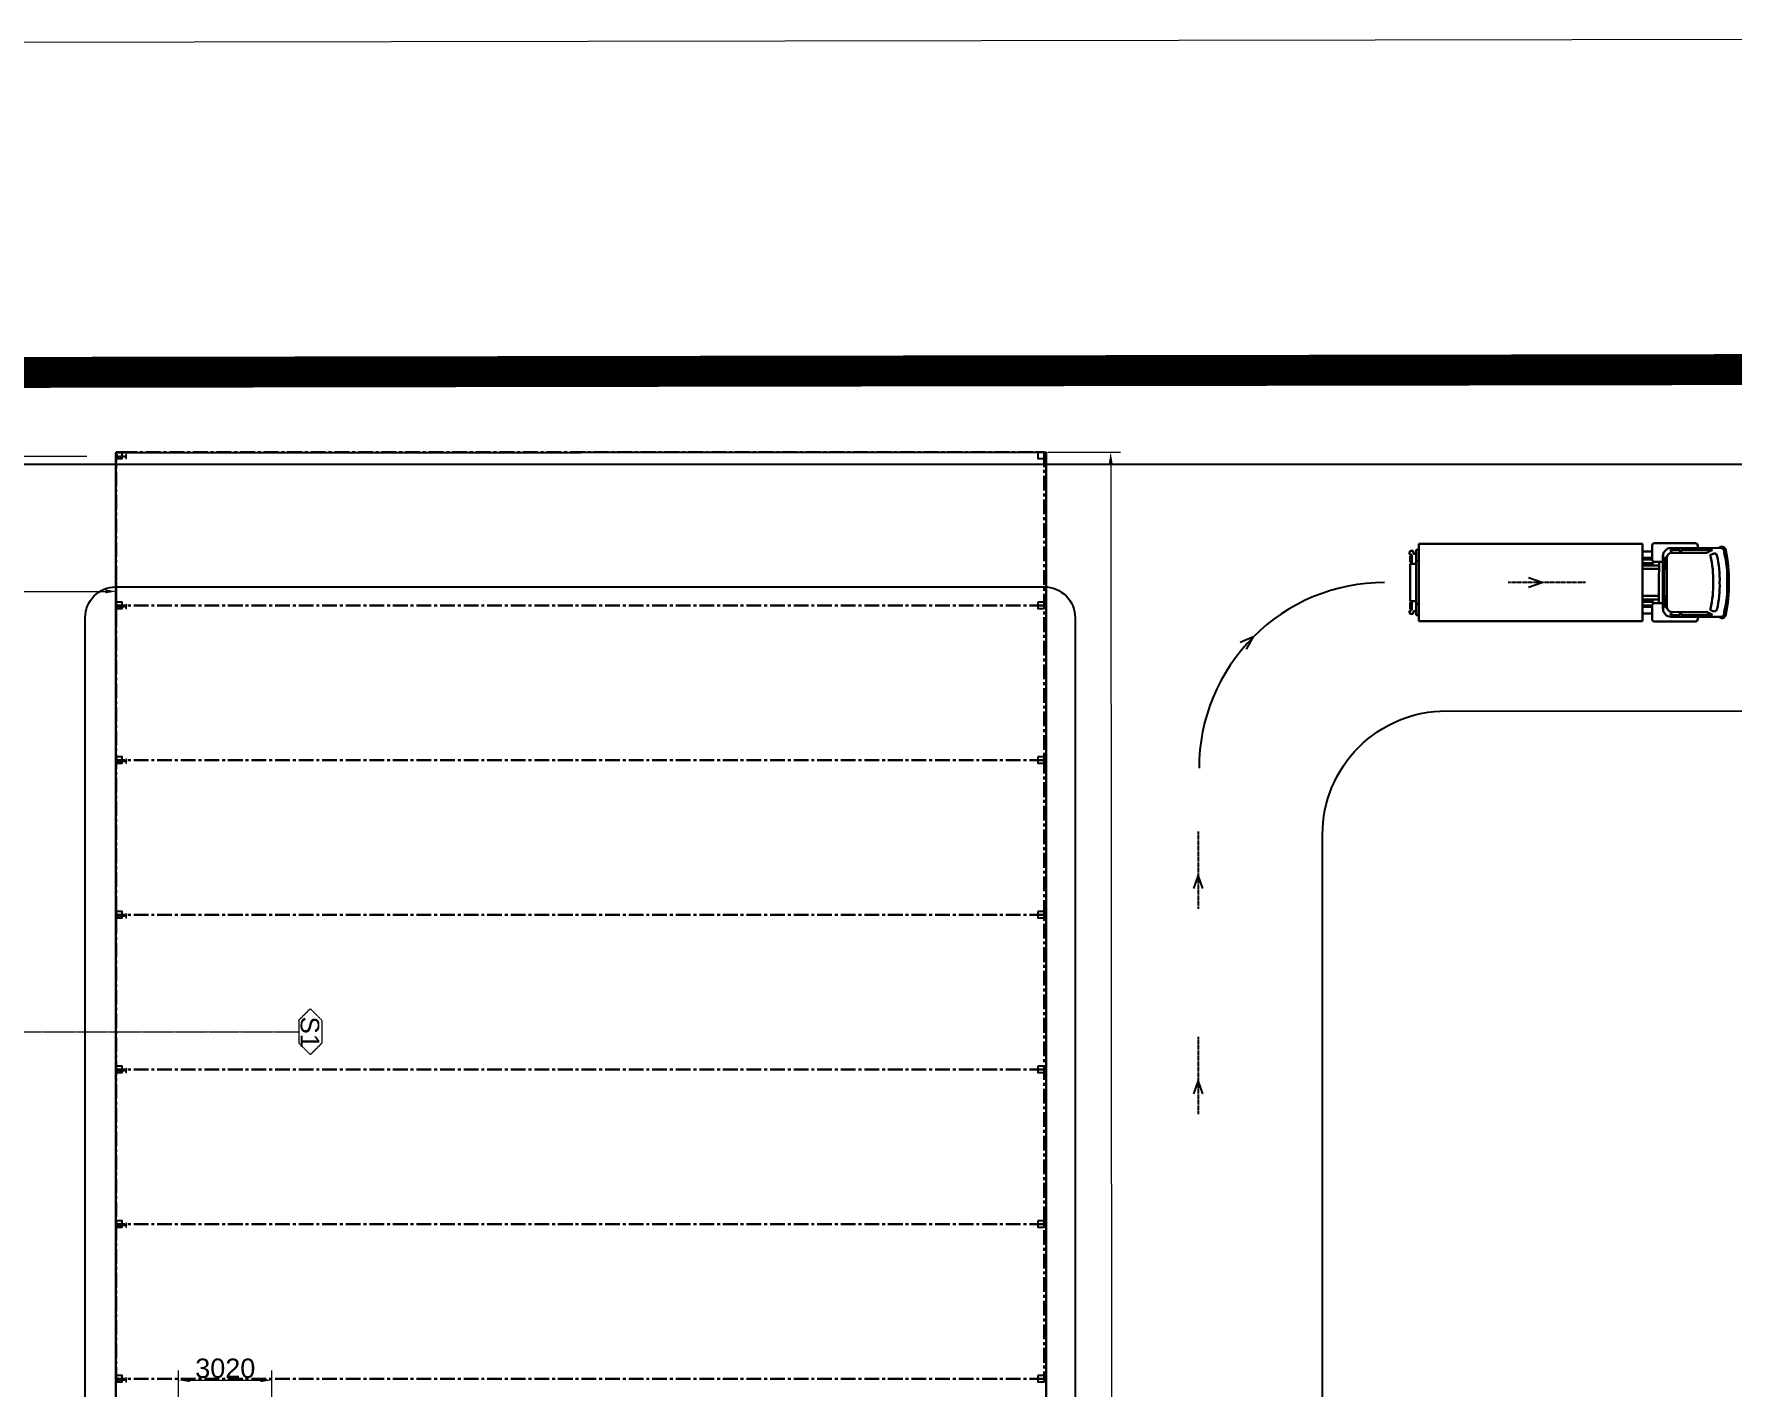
# Model space of a CAD drawing. Header units: millimetres. Extents: x 2640 to 417629, y -244569 to 49807.
# Drawn here: x 146642 to 201534, y -70180 to -26436 of the extents above; entities that cross this region are included whole.
import ezdxf

# ---------------------------------------------------------------- set-up
doc = ezdxf.new("R2010")
doc.units = ezdxf.units.MM
doc.linetypes.add('AXES', pattern=[50.8, 31.75, -6.35, 6.35, -6.35])
doc.linetypes.add('CENTER', pattern=[50.8, 31.75, -6.35, 6.35, -6.35])
doc.layers.get('Defpoints').update_dxf_attribs({"lineweight": 9})
for name, color, linetype, lineweight in [('AXE', 1, 'CENTER', 30), ('DESSIN', 5, 'Continuous', 5), ('Maillage', 1, 'Continuous', 5)]:
    doc.layers.add(name, color=color, linetype=linetype, lineweight=lineweight)
doc.layers.add('NEWLAYER1', color=7, linetype='Continuous')
doc.layers.add('shalet land', color=5, linetype='Continuous')
doc.styles.add('ARIAL_BOLD', font='arial.ttf')
doc.styles.add('TT-1-100', font='arial.ttf', dxfattribs={"height": 300})
doc.dimstyles.new('ECHE 250', dxfattribs={"dimscale": 250, "dimtxt": 2.5, "dimasz": 1.5, "dimexe": 1.25, "dimexo": 0.625, "dimgap": 0.25, "dimtad": 1, "dimdec": 0, "dimtxsty": 'ARIAL_BOLD', "dimcen": 2.5, "dimclrd": 4, "dimclre": 4, "dimclrt": 6, "dimadec": 0, "dimazin": 0, "dimtfac": 1, "dimtdec": 0, "dimtmove": 0, "dimatfit": 3, "dimfxl": 1, "dimlwd": 13, "dimlwe": 13, "dimarcsym": 0})

# ---------------------------------------------------------------- blocks, each defined once
blk = doc.blocks.new('*D21')
at = {"color": 4, "lineweight": 13, "transparency": 16777216}
for p, q in [((206947, 34080), (-823, 10646)), ((208498, 23673), (207284, 34433)), ((-18, 155), (-1231, 10914))]:
    blk.add_line(p, q, dxfattribs=at)
at = {"color": 4, "transparency": 16777216}
for points in [[(206940, 34142), (206954, 34018), (207319, 34122)], [(-830, 10708), (-816, 10584), (-1196, 10604)]]:
    blk.add_solid(points, dxfattribs=at)
at = {"layer": 'Defpoints', "color": 0, "transparency": 16777216}
for p in [(208515, 23518), (-1196, 10604), (0, 0)]:
    blk.add_point(p, dxfattribs=at)
at = {"color": 6, "transparency": 16777216, "insert": (103019, 22742), "char_height": 625, "attachment_point": 5, "rotation": 6.4351, "style": 'ARIAL_BOLD'}
blk.add_mtext('209837', dxfattribs=at)
blk = doc.blocks.new('*D62')
at = {"color": 4, "lineweight": 13, "transparency": 16777216}
for p, q in [((77608, 6099), (79943, 6361)), ((79674, 5953), (90947, -94578)), ((88965, -95177), (91299, -94916))]:
    blk.add_line(p, q, dxfattribs=at)
at = {"color": 4, "transparency": 16777216}
for points in [[(79736, 5960), (79612, 5947), (79632, 6326)], [(91009, -94571), (90884, -94585), (90988, -94951)]]:
    blk.add_solid(points, dxfattribs=at)
at = {"layer": 'Defpoints', "color": 0, "transparency": 16777216}
for p in [(77453, 6082), (90988, -94951), (88810, -95195)]:
    blk.add_point(p, dxfattribs=at)
at = {"color": 6, "transparency": 16777216, "insert": (85906, -46202), "char_height": 625, "attachment_point": 5, "rotation": 276.398, "style": 'ARIAL_BOLD'}
blk.add_mtext('101911', dxfattribs=at)
blk = doc.blocks.new('*D45')
at = {"color": 4, "lineweight": 13, "transparency": 16777216}
for p, q in [((151315, -70517), (151315, -69646)), ((154335, -70518), (154335, -69647)), ((151690, -69958), (153960, -69959))]:
    blk.add_line(p, q, dxfattribs=at)
at = {"color": 4, "transparency": 16777216}
for points in [[(151690, -69896), (151690, -70021), (151315, -69958)], [(153960, -69897), (153960, -70022), (154335, -69959)]]:
    blk.add_solid(points, dxfattribs=at)
at = {"layer": 'Defpoints', "color": 0, "transparency": 16777216}
for p in [(154335, -69959), (151315, -70673), (154335, -70674)]:
    blk.add_point(p, dxfattribs=at)
at = {"color": 6, "transparency": 16777216, "insert": (152826, -69577), "char_height": 625, "attachment_point": 5, "rotation": 359.9837, "style": 'ARIAL_BOLD'}
blk.add_mtext('3020', dxfattribs=at)
blk = doc.blocks.new('ssdd')
at = {"layer": 'Maillage', "linetype": 'CENTER', "lineweight": 0, "ltscale": 1.5}
for p, q in [((2159127, -75431), (2159502, -75056)), ((2159502, -75056), (2160236, -75056)), ((2160611, -75431), (2160236, -75056)), ((2159502, -75806), (2159127, -75431)), ((2160236, -75806), (2160611, -75431)), ((2159502, -75806), (2160236, -75806)), ((2159869, -120380, 0), (2159869, -75806))]:
    blk.add_line(p, q, dxfattribs=at)
at = {"layer": 'Maillage', "linetype": 'CENTER', "lineweight": 0, "ltscale": 1.5, "style": 'TT-1-100'}
blk.add_text('S1', height=600, dxfattribs=at).set_placement((2159377, -75745))
blk = doc.blocks.new('*D34')
at = {"color": 4, "lineweight": 13, "transparency": 16777216}
for p, q in [((129524, -45192), (129524, -44145)), ((129899, -44458), (148949, -44458)), ((149324, -45192), (149324, -44145))]:
    blk.add_line(p, q, dxfattribs=at)
at = {"color": 4, "transparency": 16777216}
for points in [[(129899, -44395), (129899, -44520), (129524, -44458)], [(148949, -44395), (148949, -44520), (149324, -44458)]]:
    blk.add_solid(points, dxfattribs=at)
at = {"layer": 'Defpoints', "color": 0, "transparency": 16777216}
for p in [(149324, -44458), (129524, -45348), (149324, -45348)]:
    blk.add_point(p, dxfattribs=at)
at = {"color": 6, "transparency": 16777216, "insert": (139424, -44076), "char_height": 625, "attachment_point": 5, "style": 'ARIAL_BOLD'}
blk.add_mtext('19800', dxfattribs=at)
blk = doc.blocks.new('IPE300')
at = {"layer": 'AXE'}
blk.add_line((46843, 27726), (46843, 28026), dxfattribs=at)
at = {"layer": 'DESSIN'}
for p, q in [((46768, 28016), (46768, 28026)), ((46768, 28026), (46918, 28026)), ((46768, 28016), (46828, 28016)), ((46840, 27749), (46840, 28004)), ((46847, 27749), (46847, 28004)), ((46859, 28016), (46918, 28016)), ((46918, 28016), (46918, 28026)), ((46768, 27726), (46768, 27737)), ((46768, 27737), (46828, 27737)), ((46768, 27726), (46918, 27726)), ((46859, 27737), (46918, 27737)), ((46918, 27726), (46918, 27737))]:
    blk.add_line(p, q, dxfattribs=at)
for centre, start, end in [((46828, 28004), 0, 90), ((46859, 28004), 90, 180), ((46828, 27749), 270, 0), ((46859, 27749), 180, 270)]:
    blk.add_arc(centre, 12, start, end, dxfattribs=at)
blk = doc.blocks.new('*D27')
at = {"color": 4, "lineweight": 13, "transparency": 16777216}
for p, q in [((148346, -40093), (143571, -40093)), ((143883, -40468), (143883, -58318)), ((142858, -58693), (144196, -58693))]:
    blk.add_line(p, q, dxfattribs=at)
at = {"color": 4, "transparency": 16777216}
for points in [[(143821, -40468), (143946, -40468), (143883, -40093)], [(143821, -58318), (143946, -58318), (143883, -58693)]]:
    blk.add_solid(points, dxfattribs=at)
at = {"layer": 'Defpoints', "color": 0, "transparency": 16777216}
for p in [(148502, -40093), (142702, -58693, 0), (143883, -58693)]:
    blk.add_point(p, dxfattribs=at)
at = {"color": 6, "transparency": 16777216, "insert": (143502, -49393), "char_height": 625, "attachment_point": 5, "rotation": 90, "style": 'ARIAL_BOLD'}
blk.add_mtext('18600', dxfattribs=at)
blk = doc.blocks.new('hangar')
for points in [[(0, 29800), (200, 29800), (200, 30000), (0, 30000)], [(4850, 29800), (5050, 29800), (5050, 30000), (4850, 30000)], [(9850, 29800), (10050, 29800), (10050, 30000), (9850, 30000)], [(14850, 29800), (15050, 29800), (15050, 30000), (14850, 30000)], [(19850, 29800), (20050, 29800), (20050, 30000), (19850, 30000)], [(24850, 29800), (25050, 29800), (25050, 30000), (24850, 30000)], [(29850, 29800), (30050, 29800), (30050, 30000), (29850, 30000)], [(0, 0), (200, 0), (200, 200), (0, 200)], [(4850, 0), (5050, 0), (5050, 200), (4850, 200)], [(9850, 0), (10050, 0), (10050, 200), (9850, 200)], [(14850, 0), (15050, 0), (15050, 200), (14850, 200)], [(19850, 0), (20050, 0), (20050, 200), (19850, 200)], [(24850, 0), (25050, 0), (25050, 200), (24850, 200)], [(29850, 0), (30050, 0), (30050, 200), (29850, 200)]]:
    blk.add_lwpolyline(points, close=True)
at = {"layer": 'AXE', "ltscale": 15}
for p, q in [((0, 30000), (30050, 30000)), ((0, 200), (0, 29800)), ((4950, 30000), (4950, 0)), ((9950, 30000), (9950, 0)), ((14950, 30000), (14950, 0)), ((19950, 30000), (19950, 0)), ((24950, 30000), (24950, 0)), ((29950, 30000), (29950, 0)), ((30050, 0), (0, 0))]:
    blk.add_line(p, q, dxfattribs=at)
blk = doc.blocks.new('SE379')
at = {"layer": 'NEWLAYER1', "color": 5, "linetype": 'Continuous', "lineweight": 30}
for p, q in [((89431, 147767), (89384, 147767)), ((89431, 147767), (89384, 147767)), ((89431, 147720), (89384, 147720)), ((89431, 147720), (89384, 147720)), ((89477, 147891), (89391, 147891)), ((89477, 147891), (89391, 147891)), ((89431, 147476), (89431, 147767)), ((89431, 147476), (89431, 147767)), ((89491, 147797), (89477, 147891)), ((89491, 147797), (89477, 147891)), ((89491, 147797), (89572, 147797)), ((89491, 147797), (89572, 147797)), ((89572, 147926), (89572, 146872)), ((89572, 147926), (89572, 146872)), ((89572, 147926), (89656, 147926)), ((89572, 147926), (89656, 147926)), ((96889, 148121), (89656, 148122)), ((89656, 148122), (89656, 146872)), ((89656, 148122), (89656, 146872)), ((96889, 148121), (89656, 148122)), ((96889, 146871), (96889, 148121)), ((96889, 146871), (96889, 148121)), ((89376, 147476), (89375, 146872)), ((89376, 147476), (89375, 146872)), ((89572, 147476), (89376, 147476)), ((89572, 147476), (89376, 147476)), ((89431, 147524), (89384, 147524)), ((89431, 147524), (89384, 147524)), ((89572, 147551), (89656, 147593)), ((89572, 147551), (89656, 147593)), ((89375, 146267), (89375, 146872)), ((89375, 146267), (89375, 146872)), ((89572, 145817), (89572, 146872)), ((89572, 145817), (89572, 146872)), ((89655, 145622), (89656, 146872)), ((89655, 145622), (89656, 146872)), ((96889, 146871), (96889, 145621)), ((96889, 146871), (96889, 145621)), ((89572, 146267), (89375, 146267)), ((89572, 146267), (89375, 146267)), ((89431, 146220), (89384, 146220)), ((89431, 146220), (89384, 146220)), ((89431, 146023), (89384, 146023)), ((89431, 146023), (89384, 146023)), ((89431, 146267), (89431, 145977)), ((89431, 146267), (89431, 145977)), ((89572, 146193), (89656, 146150)), ((89572, 146193), (89656, 146150)), ((89431, 145977), (89384, 145977)), ((89431, 145977), (89384, 145977)), ((89477, 145853), (89391, 145853)), ((89477, 145853), (89391, 145853)), ((89491, 145947), (89477, 145853)), ((89491, 145947), (89477, 145853)), ((89491, 145947), (89572, 145947)), ((89491, 145947), (89572, 145947)), ((89572, 145817), (89655, 145817)), ((89572, 145817), (89655, 145817)), ((96889, 145621), (89655, 145622)), ((96889, 145621), (89655, 145622))]:
    blk.add_line(p, q, dxfattribs=at)
at = {"layer": 'NEWLAYER1', "color": 1, "linetype": 'Continuous', "lineweight": 30}
for p, q in [((97198, 147871), (96889, 147871)), ((97198, 147871), (96889, 147871)), ((96889, 147661), (97198, 147661)), ((96889, 147661), (97198, 147661)), ((97198, 148054), (97198, 147622)), ((97198, 148054), (97198, 147622)), ((98596, 148138), (97282, 148138)), ((98596, 148138), (97282, 148138)), ((97552, 147722), (97552, 146871)), ((97552, 147722), (97552, 146871)), ((97597, 147672), (97596, 146871)), ((97597, 147672), (97596, 146871)), ((97681, 147672), (97597, 147672)), ((97681, 147672), (97597, 147672)), ((97681, 147672), (97681, 146871)), ((97681, 147672), (97681, 146871)), ((97795, 147927), (97838, 147828)), ((97795, 147927), (97838, 147828)), ((98097, 147927), (97795, 147927)), ((98097, 147927), (97795, 147927)), ((98647, 147983), (97814, 147983)), ((98647, 147983), (97814, 147983)), ((97838, 147828), (98963, 147828)), ((97838, 147828), (98963, 147828)), ((98097, 147828), (98097, 147927)), ((98097, 147828), (98097, 147927)), ((98144, 147924), (98144, 147828)), ((99155, 147924), (98144, 147924)), ((98144, 147924), (98144, 147828)), ((99155, 147924), (98144, 147924)), ((99414, 147983), (98647, 147983)), ((99414, 147983), (98647, 147983)), ((98671, 147983), (98679, 148054)), ((98671, 147983), (98679, 148054)), ((98963, 147828), (99155, 147924)), ((98963, 147828), (99155, 147924)), ((99086, 147765), (99210, 147809)), ((99086, 147765), (99210, 147809)), ((99443, 148031), (99359, 147983)), ((99443, 148031), (99359, 147983)), ((97198, 147617), (96889, 147617)), ((97198, 147617), (96889, 147617)), ((96889, 147495), (97250, 147495)), ((96889, 147495), (97250, 147495)), ((97424, 147422), (96889, 147422)), ((97424, 147422), (96889, 147422)), ((97424, 147306), (96889, 147306)), ((97424, 147306), (96889, 147306)), ((97250, 147495), (97250, 147548)), ((97250, 147495), (97250, 147548)), ((97282, 147538), (97552, 147538)), ((97282, 147538), (97552, 147538)), ((97424, 147519), (97423, 146871)), ((97424, 147519), (97423, 146871)), ((97423, 146223), (97423, 146871)), ((97423, 146223), (97423, 146871)), ((97552, 146020), (97552, 146871)), ((97552, 146020), (97552, 146871)), ((97596, 146071), (97596, 146871)), ((97596, 146071), (97596, 146871)), ((97681, 146071), (97681, 146871)), ((97681, 146071), (97681, 146871)), ((97423, 146436), (96889, 146436)), ((97423, 146436), (96889, 146436)), ((97423, 146320), (96889, 146320)), ((97423, 146320), (96889, 146320)), ((96889, 146247), (97250, 146247)), ((96889, 146247), (97250, 146247)), ((97198, 146125), (96889, 146125)), ((97198, 146125), (96889, 146125)), ((96889, 146081), (97198, 146081)), ((96889, 146081), (97198, 146081)), ((97198, 145688), (97198, 146120)), ((97198, 145688), (97198, 146120)), ((97250, 146247), (97250, 146195)), ((97250, 146247), (97250, 146195)), ((97282, 146204), (97552, 146204)), ((97282, 146204), (97552, 146204)), ((97681, 146071), (97596, 146071)), ((97681, 146071), (97596, 146071)), ((97198, 145871), (96889, 145871)), ((97198, 145871), (96889, 145871)), ((98596, 145604), (97282, 145604)), ((98596, 145604), (97282, 145604)), ((97794, 145815), (97838, 145914)), ((97794, 145815), (97838, 145914)), ((98097, 145815), (97794, 145815)), ((98097, 145815), (97794, 145815)), ((98647, 145759), (97814, 145759)), ((98647, 145759), (97814, 145759)), ((97838, 145914), (98963, 145914)), ((97838, 145914), (98963, 145914)), ((98097, 145914), (98097, 145815)), ((98097, 145914), (98097, 145815)), ((98144, 145818), (98144, 145914)), ((98144, 145818), (98144, 145914)), ((99155, 145818), (98144, 145818)), ((99155, 145818), (98144, 145818)), ((99414, 145759), (98647, 145759)), ((99414, 145759), (98647, 145759)), ((98670, 145759), (98679, 145688)), ((98670, 145759), (98679, 145688)), ((98963, 145914), (99155, 145818)), ((98963, 145914), (99155, 145818)), ((99086, 145977), (99210, 145933)), ((99086, 145977), (99210, 145933)), ((99443, 145711), (99359, 145759)), ((99443, 145711), (99359, 145759))]:
    blk.add_line(p, q, dxfattribs=at)
at = {"layer": 'NEWLAYER1', "color": 5, "linetype": 'Continuous', "lineweight": 30}
for centre, radius, start, end in [((89434, 147826), 77.3, 123.0511, 229.9775), ((89434, 147826), 77.3, 123.0511, 229.9775), ((92576, 147622), 3194, 178.2302, 181.7621), ((92576, 147622), 3194, 178.2302, 181.7621), ((92576, 146121), 3194, 178.2302, 181.7621), ((92576, 146121), 3194, 178.2302, 181.7621), ((89433, 145917), 77.3, 130.0148, 236.9412), ((89433, 145917), 77.3, 130.0148, 236.9412)]:
    blk.add_arc(centre, radius, start, end, dxfattribs=at)
at = {"layer": 'NEWLAYER1', "color": 1, "linetype": 'Continuous', "lineweight": 30}
for centre, radius, start, end in [((96354, 147495), 551, 12.7838, 17.5491), ((96354, 147495), 551, 12.7838, 17.5491), ((97282, 148054), 83.6, 89.9961, 179.9961), ((97282, 148054), 83.6, 89.9961, 179.9961), ((97814, 147722), 261, 89.9961, 179.9961), ((97814, 147722), 261, 89.9961, 179.9961), ((97838, 147672), 157, 89.9961, 179.9961), ((97838, 147672), 157, 89.9961, 179.9961), ((98596, 148054), 83.6, 359.9961, 89.9961), ((98596, 148054), 83.6, 359.9961, 89.9961), ((99120, 147745), 38.9, 146.4812, 210.1048), ((99120, 147745), 38.9, 146.4812, 210.1048), ((95982, 146979), 3193, 358.0665, 13.4924), ((95982, 146979), 3193, 358.0665, 13.4924), ((99218, 147729), 80, 9.8775, 95.6448), ((99218, 147729), 80, 9.8775, 95.6448), ((96190, 146997), 3195, 357.7316, 13.4954), ((96190, 146997), 3195, 357.7316, 13.4954), ((99417, 147871), 112, 348.0067, 91.5438), ((99417, 147871), 112, 348.0067, 91.5438), ((99449, 147897), 134, 9.3966, 92.2614), ((99449, 147897), 134, 9.3966, 92.2614), ((96394, 147048), 3234, 356.8679, 14.3239), ((96394, 147048), 3234, 356.8679, 14.3239), ((95307, 146979), 4376, 358.5798, 12.3951), ((95307, 146979), 4376, 358.5798, 12.3951), ((96354, 147495), 551, 352.4112, 359.9961), ((96354, 147495), 551, 352.4112, 359.9961), ((97282, 147622), 83.6, 179.9961, 269.9961), ((97282, 147622), 83.6, 179.9961, 269.9961), ((95982, 146764), 3193, 346.4998, 1.9258), ((95982, 146764), 3193, 346.4998, 1.9258), ((96190, 146745), 3195, 346.4969, 2.2607), ((96190, 146745), 3195, 346.4969, 2.2607), ((96394, 146695), 3234, 345.6684, 3.1244), ((96394, 146695), 3234, 345.6684, 3.1244), ((95307, 146763), 4376, 347.5972, 1.4125), ((95307, 146763), 4376, 347.5972, 1.4125), ((96354, 146247), 551, 342.4432, 347.2085), ((96354, 146247), 551, 342.4432, 347.2085), ((96354, 146247), 551, 359.9961, 7.5811), ((96354, 146247), 551, 359.9961, 7.5811), ((97282, 146120), 83.6, 89.9961, 179.9961), ((97282, 146120), 83.6, 89.9961, 179.9961), ((97814, 146020), 261, 179.9961, 269.9961), ((97814, 146020), 261, 179.9961, 269.9961), ((97838, 146071), 157, 179.9961, 269.9961), ((97838, 146071), 157, 179.9961, 269.9961), ((99120, 145997), 38.9, 149.8875, 213.5111), ((99120, 145997), 38.9, 149.8875, 213.5111), ((97282, 145688), 83.6, 179.9961, 269.9961), ((97282, 145688), 83.6, 179.9961, 269.9961), ((98596, 145688), 83.6, 269.9961, 359.9961), ((98596, 145688), 83.6, 269.9961, 359.9961), ((99218, 146013), 80, 264.3475, 350.1148), ((99218, 146013), 80, 264.3475, 350.1148), ((99417, 145871), 112, 268.4485, 11.9856), ((99417, 145871), 112, 268.4485, 11.9856), ((99449, 145845), 134, 267.7309, 350.5957), ((99449, 145845), 134, 267.7309, 350.5957)]:
    blk.add_arc(centre, radius, start, end, dxfattribs=at)
blk = doc.blocks.new('Terrain 55')
at = {"color": 5, "lineweight": 30}
for p, q in [((77554.1, 6093.1), (47666, 2756.8)), ((77554.1, 6093.1), (88809.6, -95194.9)), ((47666, 2756.8), (58921.5, -98531.2))]:
    blk.add_line(p, q, dxfattribs=at)
at = {"layer": 'shalet land', "color": 1, "const_width": 1000}
blk.add_lwpolyline([(11596.5, -127802), (308907.7, -83298.2), (208515.4, 23518.1), (0, 0)], dxfattribs=at)
at = {"color": 6}
dim = blk.add_aligned_dim(p1=(208515.4, 23518.1), p2=(0, 0), distance=-10671.2, dimstyle='ECHE 250', dxfattribs=at)
dim.commit()
dim.dimension.update_dxf_attribs({"geometry": '*D21', "text_midpoint": (103018.9, 22742.4)})
dim = blk.add_linear_dim(base=(90988.3414, -94950.5827), p1=(77453.1873, 6081.8515), p2=(88809.5608, -95194.8939), angle=276.39797, dimstyle='ECHE 250', dxfattribs=at)
dim.commit()
dim.dimension.update_dxf_attribs({"geometry": '*D62', "text_midpoint": (85526.8219, -46244.4598), "dimtype": 161})

msp = doc.modelspace()

# ---------------------------------------------------------------- linework, layer by layer
at = {"color": 1, "linetype": 'AXES'}
for p, q in [((196791.9805, -44169.10044), (194291.98054, -44169.54127)), ((184277.43222, -52224.57205), (184277.87305, -54724.57201)), ((184278.91985, -58862.25605), (184279.36068, -61362.25601))]:
    msp.add_line(p, q, dxfattribs=at)
at = {"color": 36}
msp.add_lwpolyline([(21976.80654, -151662.24686), (55443.75079, -150278.93993, 0.4031516178), (59292.12714, -146281.81468), (59283.50599, -44342.67514, -0.4142135624), (63283.50599, -40342.67514), (270287.65806, -40342.67514, -0.2357763441), (273485.00403, -41939.14051), (349222.28223, -142690.04271, -0.6053880243), (343130.83756, -155491.36246), (8847.62471, -168171.7857)], format="xyb", dxfattribs=at)
for points in [[(149297.02288, -44310.77817), (179297.02288, -44309.02266, -0.4142307018), (180297.08139, -45309.02266), (180297.08139, -141860.77817, -0.4142135624), (179297.08139, -142860.77817), (149297.08139, -142860.77817, -0.4142135624), (148297.08139, -141860.77817), (148297.08139, -45310.77817, -0.4141964232)], [(206322.1256, -142879.92042), (192295.25941, -142873.53124, -0.4140801569), (188297.08139, -138873.53165), (188297.08139, -52319.95384, -0.414459833), (192300.44438, -48319.95525), (206327.62305, -48331.74857, -0.4139683452), (210324.26006, -52331.76096), (210323.94759, -138879.93464, -0.4143459696)]]:
    msp.add_lwpolyline(points, format="xyb", close=True, dxfattribs=at)
at = {"color": 1}
for points in [[(194951.55963, -44319.27225), (195384.59877, -44169.34861), (194951.61253, -44019.27225)], [(185839.30775, -46329.09753), (186060.30278, -45927.64866), (185638.33174, -46106.36755)], [(184427.60403, -54064.99292), (184277.68039, -53631.95378), (184127.60403, -54064.94002)], [(184429.09166, -60702.67692), (184279.16802, -60269.63778), (184129.09167, -60702.62402)]]:
    msp.add_lwpolyline(points, dxfattribs=at)
msp.add_arc((190303.69151, -50169.54117), 6000, 90.01010302, 180.01010302, dxfattribs=at)

# ---------------------------------------------------------------- block references
for name, p, rotation in [('Terrain 55', (101604.62317, -37451.22368), 353.6591038176081), ('hangar', (149297.08139, -39960.77817), 269.9999999999545), ('IPE300', (121597.68249, 6750.50226), 270), ('ssdd', (231007.77841, 2101175.93098), 270.0000000000001), ('SE379', (101801.00231, -191072.2514), 0.0201711368184061), ('IPE300', (121597.68249, 1900.50226), 270), ('IPE300', (121597.68249, -3099.49774), 270), ('IPE300', (121597.68249, -8099.49774), 270), ('IPE300', (121597.68249, -13099.49774), 270), ('IPE300', (121597.68249, -18099.49774), 270), ('IPE300', (121597.68249, -23099.49774), 270)]:
    msp.add_blockref(name, p, dxfattribs=dict(rotation=rotation))

# ---------------------------------------------------------------- dimensions: what is measured, and where the dimension line sits
dim = msp.add_linear_dim(base=(143883.19751, -58692.8919), p1=(148501.81627, -40092.67514), p2=(142702.05578, -58692.8919, 0), angle=90, dimstyle='ECHE 250')
dim.commit()
dim.dimension.update_dxf_attribs({"geometry": '*D27', "text_midpoint": (143501.5894, -49392.78352)})
dim = msp.add_linear_dim(base=(149323.93719, -44457.71312), p1=(129523.93719, -45347.8919), p2=(149323.93719, -45347.8919), dimstyle='ECHE 250')
dim.commit()
dim.dimension.update_dxf_attribs({"geometry": '*D34', "text_midpoint": (139423.93719, -44076.105)})
at = {"color": 2}
dim = msp.add_linear_dim(base=(154335.40513, -69959.24925), p1=(151315.20172, -70673.24315), p2=(154335.20159, -70674.10302), angle=359.983686406, dimstyle='ECHE 250', dxfattribs=at)
dim.commit()
dim.dimension.update_dxf_attribs({"geometry": '*D45', "text_midpoint": (152825.51391, -69576.99805)})

doc.saveas('drawing.dxf')
